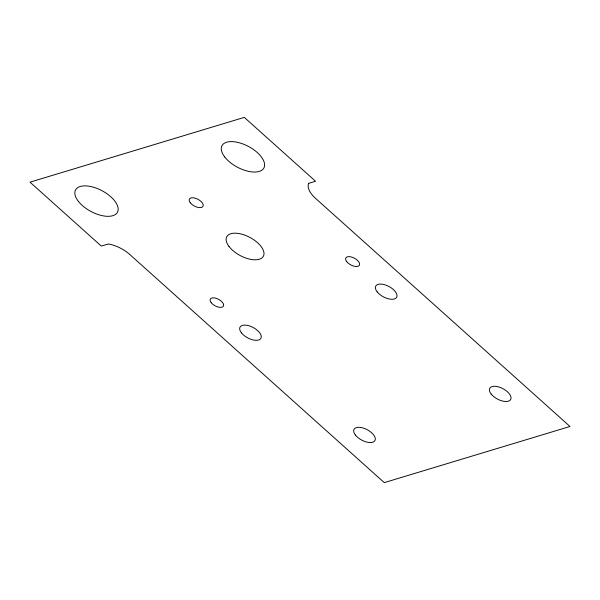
<?xml version="1.0" encoding="UTF-8"?>
<svg xmlns="http://www.w3.org/2000/svg" width="600" height="600" viewBox="0 0 600 600"><rect width="100%" height="100%" fill="white"/><g stroke="black" fill="none" stroke-linecap="round" stroke-linejoin="round"><path stroke-width="0.9" d="M308.73 183.315L308.565 183.54A23.73 11.752 28 0 0 315.525 198.345L570 426.48L384.27 482.625L129.788 254.49A23.73 11.752 28 0 0 108.54 244.005L101.25 246.038L30 182.16L244.305 117.375L315.562 181.252L308.73 183.315M78.488 201.495A23.73 11.752 28 0 0 115.935 214.087A23.73 11.752 28 0 0 95.093 187.725A23.73 11.752 28 0 0 78.488 201.495M224.782 157.035A23.73 11.752 28 0 0 262.26 169.913A23.73 11.752 28 0 0 241.808 143.542A23.73 11.752 28 0 0 224.782 157.035M190.335 202.822A7.71 3.817 28 0 0 202.507 206.91A7.71 3.817 28 0 0 195.735 198.345A7.71 3.817 28 0 0 190.335 202.822M211.208 302.722A7.478 3.705 28 0 0 223.005 306.69A7.478 3.705 28 0 0 216.442 298.388A7.478 3.705 28 0 0 211.208 302.722M346.763 261.697A7.71 3.817 28 0 0 358.928 265.785A7.71 3.817 28 0 0 352.155 257.22A7.71 3.817 28 0 0 346.763 261.697M228.938 246.382A20.76 10.29 28 0 0 261.757 258.09A20.76 10.29 28 0 0 244.462 235.013A20.76 10.29 28 0 0 228.938 246.382M491.205 394.08A11.865 5.88 28 0 0 509.925 400.38A11.865 5.88 28 0 0 499.5 387.195A11.865 5.88 28 0 0 491.205 394.08M355.47 435.112A11.865 5.88 28 0 0 374.197 441.412A11.865 5.88 28 0 0 363.772 428.228A11.865 5.88 28 0 0 355.47 435.112M377.197 291.877A11.865 5.88 28 0 0 395.918 298.178A11.865 5.88 28 0 0 385.5 284.993A11.865 5.88 28 0 0 377.197 291.877M241.47 332.91A11.865 5.88 28 0 0 260.19 339.202A11.865 5.88 28 0 0 249.772 326.025A11.865 5.88 28 0 0 241.47 332.91"/></g></svg>
